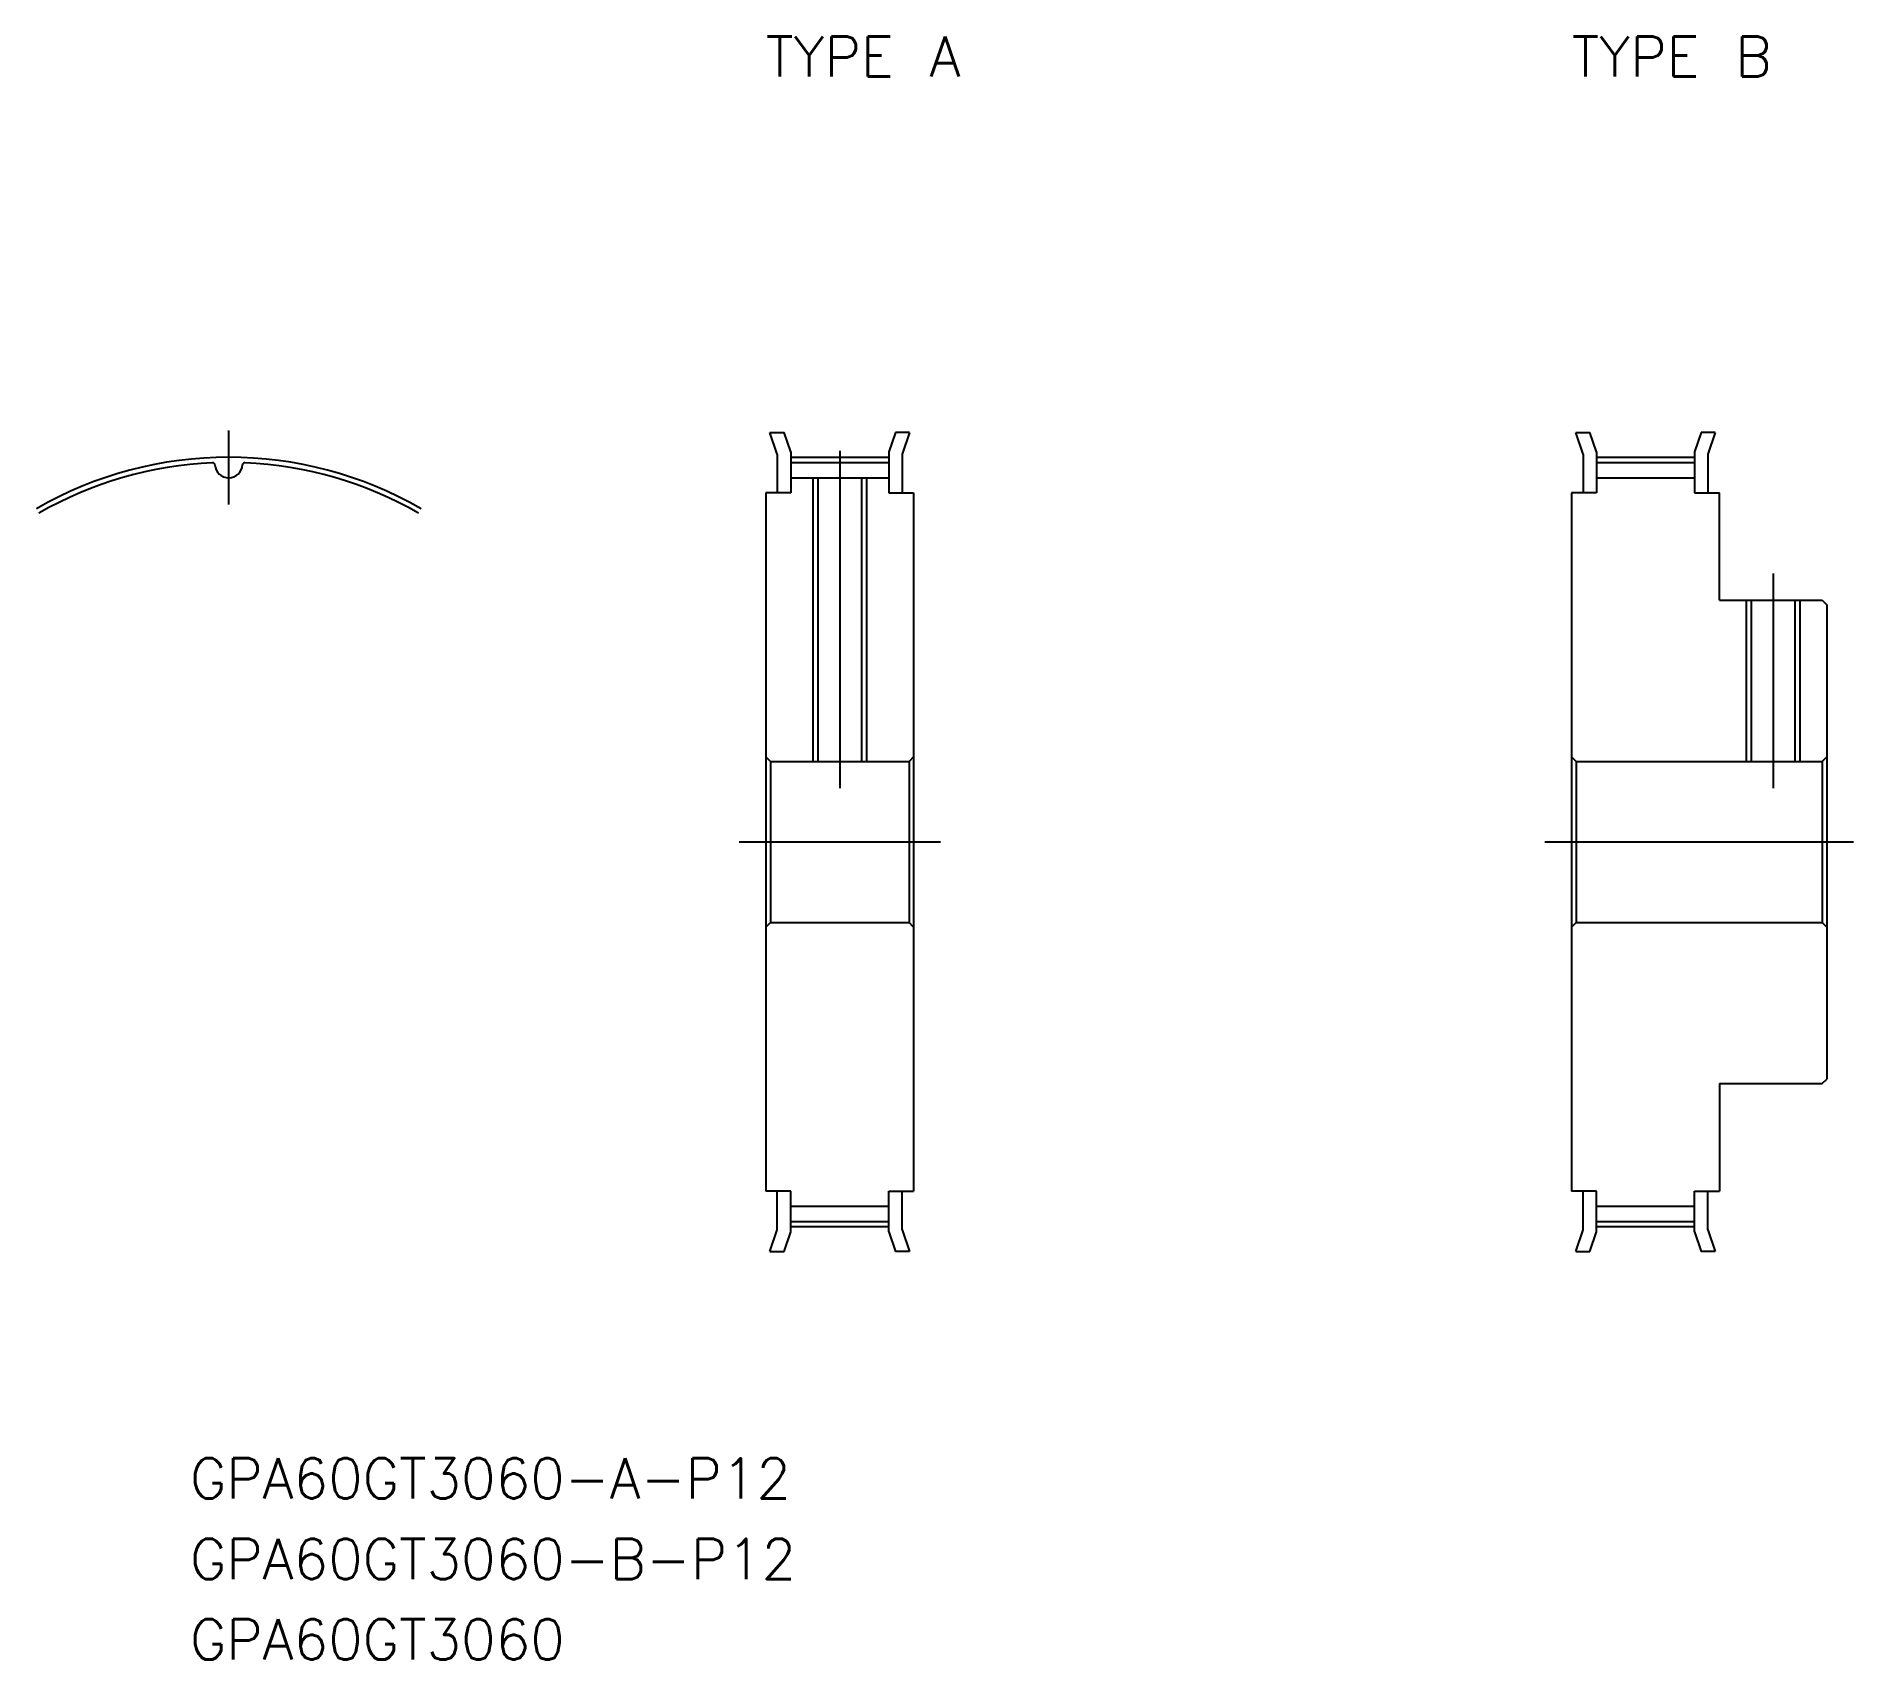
# Model space of a CAD drawing. Extents: x -14 to 121, y -61 to 60.
import ezdxf

# ---------------------------------------------------------------- set-up
doc = ezdxf.new("R2010")
doc.units = 0
doc.linetypes.add('CENTER', pattern=[50.8, 31.75, -6.35, 6.35, -6.35])
doc.layers.get('0').update_dxf_attribs({"linetype": 'CONTINUOUS'})
doc.layers.add('CENTER', color=1, linetype='CONTINUOUS')
doc.styles.get("Standard").update_dxf_attribs({"font": 'txt.shx', "height": 3, "bigfont": 'bigfont.shx'})

msp = doc.modelspace()

# ---------------------------------------------------------------- linework, layer by layer
at = {"color": 7, "linetype": 'CONTINUOUS'}
for p, q in [((40.3, 30.5), (41.36, 30.5)), ((40.85, 28.88), (40.3, 30.5)), ((41.85, 29.05), (41.36, 30.5)), ((49.64, 30.5), (49.15, 29.05)), ((50.7, 30.5), (49.64, 30.5)), ((50.7, 30.5), (50.15, 28.88)), ((100.3, 30.5), (101.36, 30.5)), ((100.85, 28.88), (100.3, 30.5)), ((101.85, 29.05), (101.36, 30.5)), ((109.64, 30.5), (109.15, 29.05)), ((110.7, 30.5), (109.64, 30.5)), ((110.7, 30.5), (110.15, 28.88)), ((40.85, 28.88), (40.85, 26)), ((41.85, 29.05), (41.85, 26)), ((49.15, 29.05), (49.15, 26)), ((50.15, 28.88), (50.15, 26)), ((100.85, 28.88), (100.85, 26)), ((101.85, 29.05), (101.85, 26)), ((109.15, 29.05), (109.15, 26)), ((110.15, 28.88), (110.15, 26)), ((41.85, 28.27), (49.15, 28.27)), ((41.85, 27.12), (49.15, 27.12)), ((43.88, 27.12), (43.88, 6)), ((47.12, 27.12), (47.12, 6)), ((101.85, 28.27), (109.15, 28.27)), ((101.85, 27.12), (109.15, 27.12)), ((40, 26), (40, -26)), ((41.85, 26), (40, 26)), ((49.15, 26), (51, 26)), ((51, 26), (51, -26)), ((100, 26), (100, -26)), ((101.85, 26), (100, 26)), ((109.15, 26), (111, 26)), ((111, 18), (111, 26)), ((111, 18), (118.66, 18)), ((113.38, 18), (113.38, 6)), ((116.62, 18), (116.62, 6)), ((118.66, 18), (119, 17.66)), ((119, 17.66), (119, -17.66)), ((40, 6.34), (40.34, 6)), ((40.34, 6), (50.66, 6)), ((40.34, 6), (40.34, -6)), ((51, 6.34), (50.66, 6)), ((50.66, 6), (50.66, -6)), ((100, 6.34), (100.34, 6)), ((100.34, 6), (118.66, 6)), ((100.34, 6), (100.34, -6)), ((119, 6.34), (118.66, 6)), ((118.66, 6), (118.66, -6)), ((40, -6.34), (40.34, -6)), ((40.34, -6), (50.66, -6)), ((51, -6.34), (50.66, -6)), ((100, -6.34), (100.34, -6)), ((100.34, -6), (118.66, -6)), ((119, -6.34), (118.66, -6)), ((111, -18), (118.66, -18)), ((111, -18), (111, -26)), ((118.66, -18), (119, -17.66)), ((41.85, -26), (40, -26)), ((40.85, -28.89), (40.85, -26)), ((41.85, -29.05), (41.85, -26)), ((49.15, -29.05), (49.15, -26)), ((49.15, -26), (51, -26)), ((50.15, -28.89), (50.15, -26)), ((101.85, -26), (100, -26)), ((100.85, -28.89), (100.85, -26)), ((101.85, -29.05), (101.85, -26)), ((109.15, -29.05), (109.15, -26)), ((109.15, -26), (111, -26)), ((110.15, -28.89), (110.15, -26)), ((41.85, -27.12), (49.15, -27.12)), ((41.85, -28.27), (49.15, -28.27)), ((101.85, -27.12), (109.15, -27.12)), ((101.85, -28.27), (109.15, -28.27)), ((40.3, -30.5), (40.85, -28.89)), ((41.36, -30.5), (41.85, -29.05)), ((49.15, -29.05), (49.64, -30.5)), ((50.15, -28.89), (50.7, -30.5)), ((100.3, -30.5), (100.85, -28.89)), ((101.36, -30.5), (101.85, -29.05)), ((109.15, -29.05), (109.64, -30.5)), ((110.15, -28.89), (110.7, -30.5)), ((40.3, -30.5), (41.36, -30.5)), ((50.7, -30.5), (49.64, -30.5)), ((100.3, -30.5), (101.36, -30.5)), ((110.7, -30.5), (109.64, -30.5))]:
    msp.add_line(p, q, dxfattribs=at)
at = {"color": 3, "linetype": 'CONTINUOUS'}
for p, q in [((43.5, 27.12), (43.5, 6)), ((47.5, 27.12), (47.5, 6)), ((113, 18), (113, 6)), ((117, 18), (117, 6))]:
    msp.add_line(p, q, dxfattribs=at)
at = {"color": 7, "linetype": 'CONTINUOUS'}
for centre, radius, start, end in [((0, 0), 28.27, 92.4364, 120), ((-1.19, 28.07), 0.171, 3.7075, 92.4364), ((0, 28.15), 1.03, 183.7075, 356.2925), ((1.19, 28.07), 0.171, 87.5636, 176.2925), ((0, 0), 28.27, 60, 87.5636)]:
    msp.add_arc(centre, radius, start, end, dxfattribs=at)
at = {"layer": 'CENTER', "color": 1, "linetype": 'CENTER'}
for p, q in [((0, 25.12), (0, 30.65)), ((41.85, 28.65), (49.15, 28.65)), ((45.5, 29.12), (45.5, 4)), ((101.85, 28.65), (109.15, 28.65)), ((115, 20), (115, 4)), ((38, 0), (53, 0)), ((98, 0), (121, 0)), ((41.85, -28.65), (49.15, -28.65)), ((101.85, -28.65), (109.15, -28.65))]:
    msp.add_line(p, q, dxfattribs=at)
msp.add_arc((0, 0), 28.65, 60, 120, dxfattribs=at)

# ---------------------------------------------------------------- texts
at = {"color": 7, "linetype": 'CONTINUOUS'}
for s, p in [('TYPE A', (40, 57)), ('TYPE B', (100, 57)), ('GPA60GT3060-A-P12', (-2.88, -48.9)), ('GPA60GT3060-B-P12', (-2.88, -54.9)), ('GPA60GT3060', (-2.88, -60.9))]:
    msp.add_text(s, height=3, dxfattribs=at).set_placement(p)

doc.saveas('drawing.dxf')
